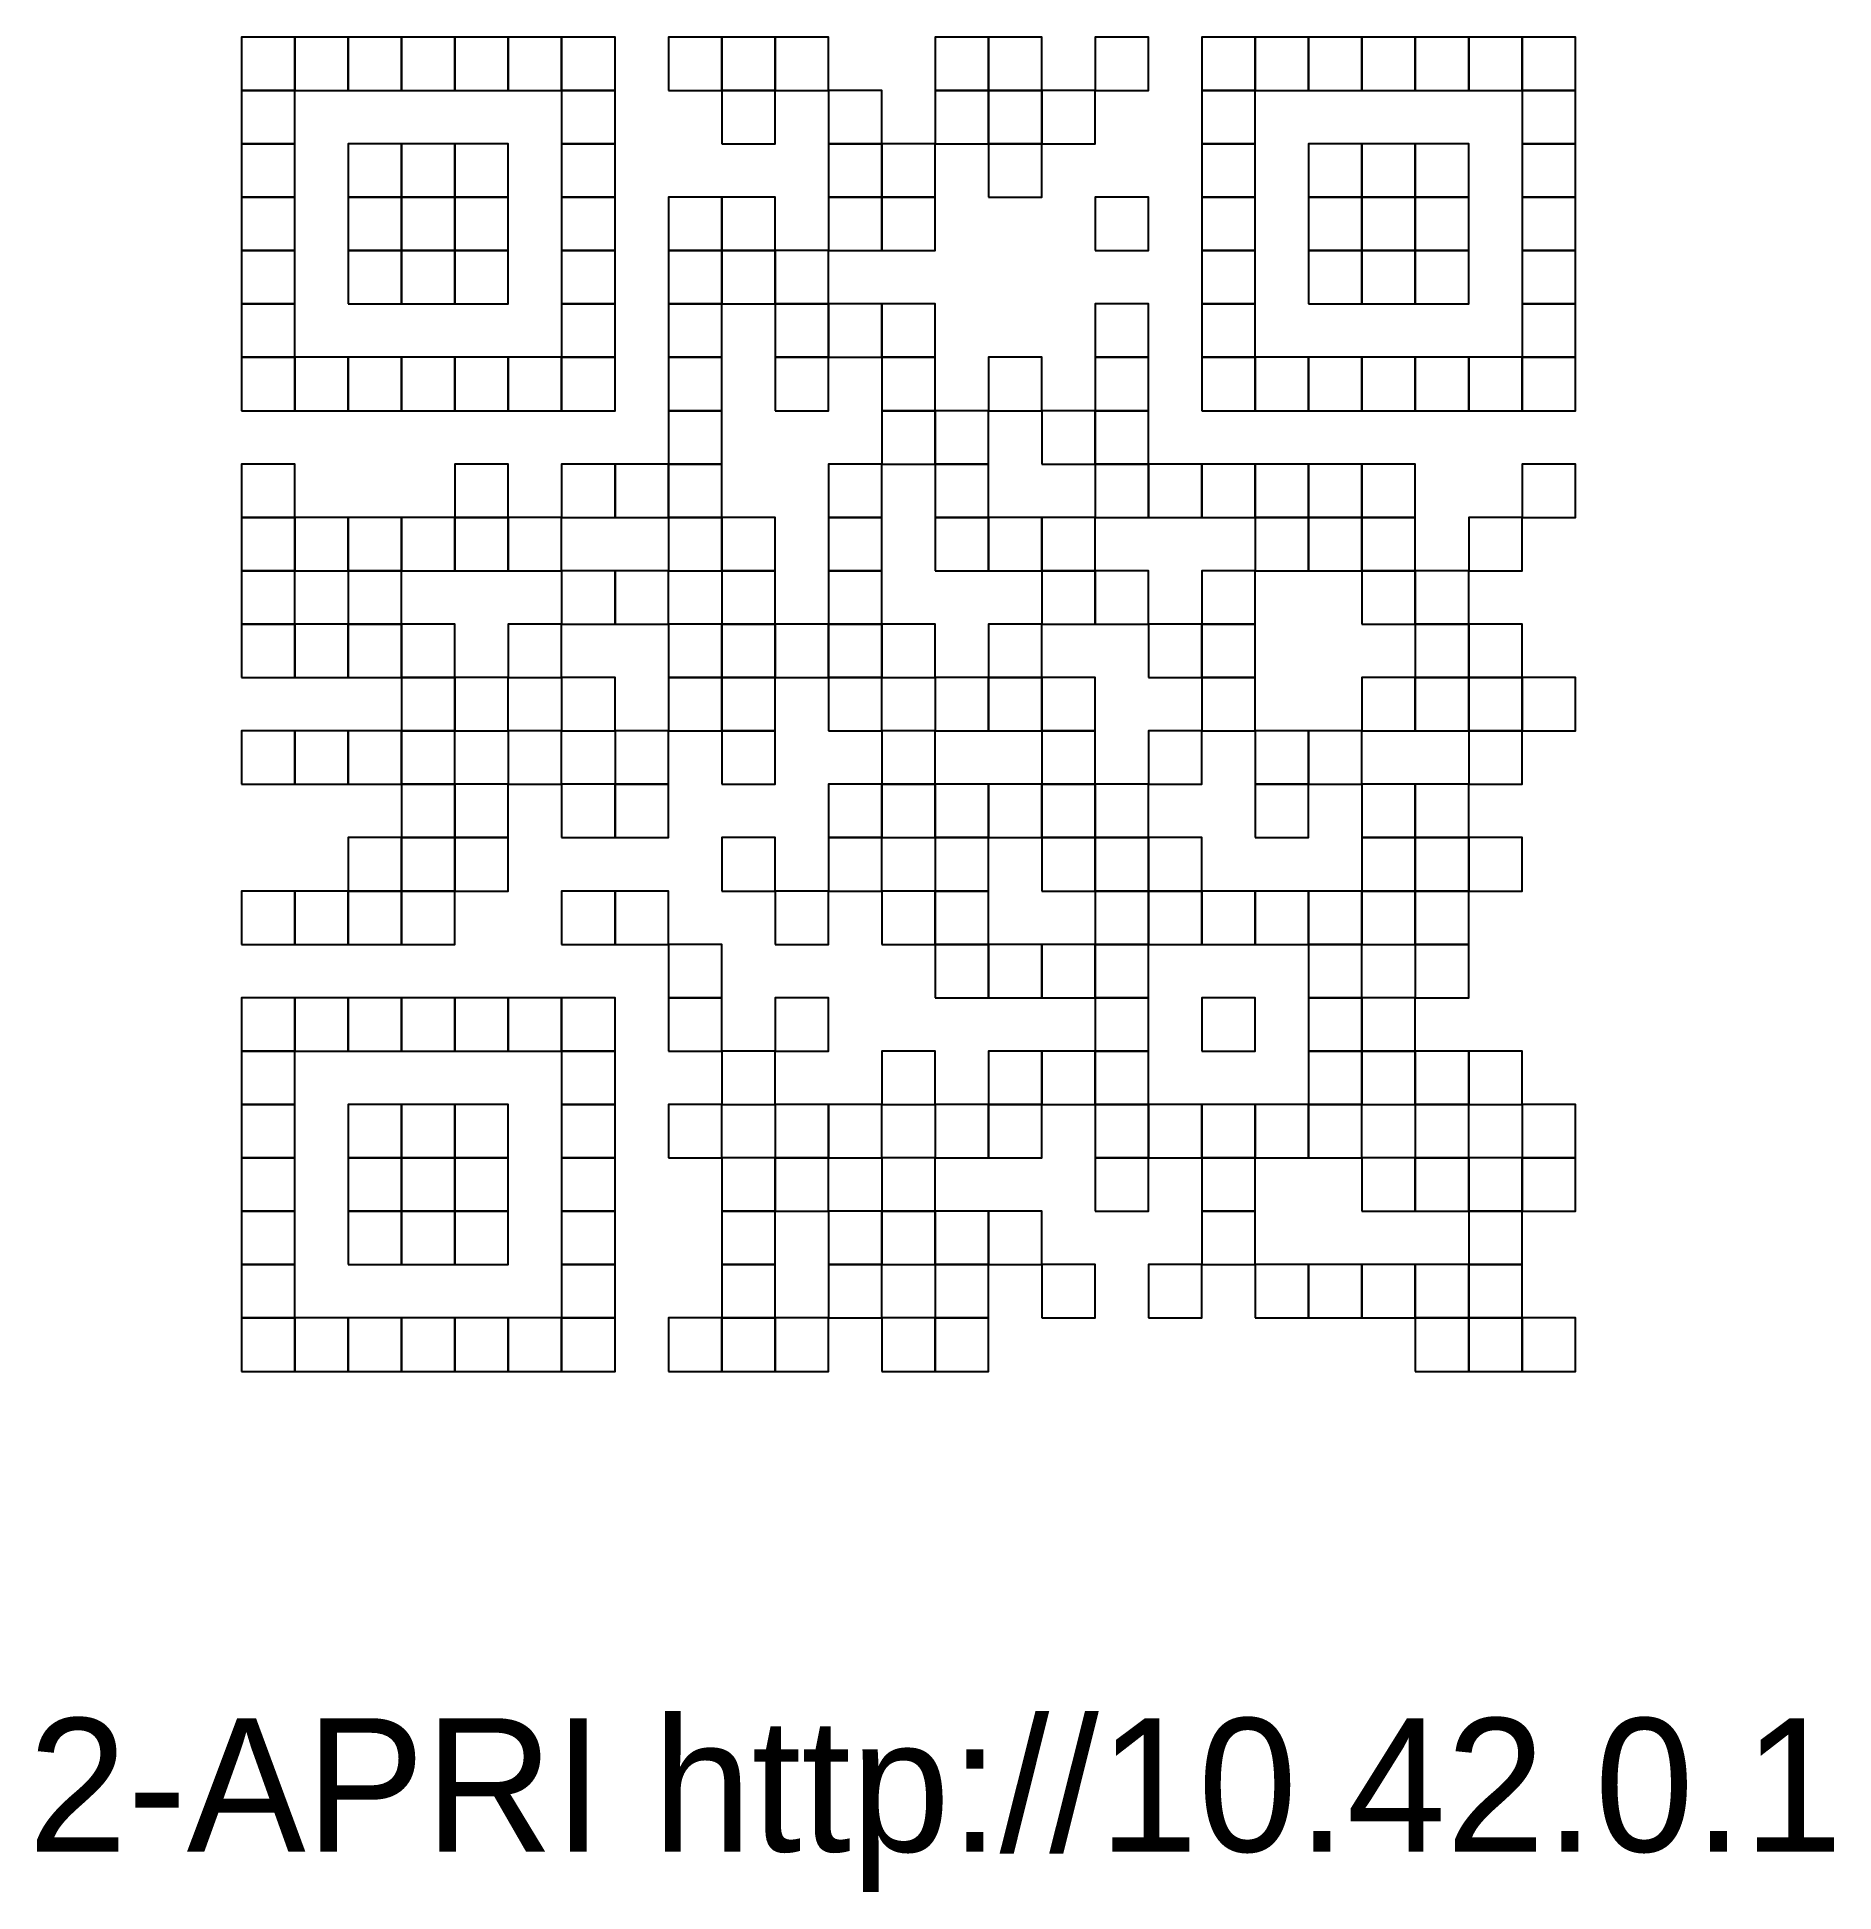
# Model space of a CAD drawing. Header units: metres. Extents: x 0.3 to 67.7, y -11.5 to 58.
import ezdxf

# ---------------------------------------------------------------- set-up
doc = ezdxf.new("R2010")
doc.units = ezdxf.units.M

msp = doc.modelspace()

# ---------------------------------------------------------------- linework, layer by layer
for points in [[(8, 56), (10, 56), (10, 58), (8, 58)], [(10, 56), (12, 56), (12, 58), (10, 58)], [(12, 56), (14, 56), (14, 58), (12, 58)], [(14, 56), (16, 56), (16, 58), (14, 58)], [(16, 56), (18, 56), (18, 58), (16, 58)], [(18, 56), (20, 56), (20, 58), (18, 58)], [(20, 56), (22, 56), (22, 58), (20, 58)], [(24, 56), (26, 56), (26, 58), (24, 58)], [(26, 56), (28, 56), (28, 58), (26, 58)], [(28, 56), (30, 56), (30, 58), (28, 58)], [(34, 56), (36, 56), (36, 58), (34, 58)], [(36, 56), (38, 56), (38, 58), (36, 58)], [(40, 56), (42, 56), (42, 58), (40, 58)], [(44, 56), (46, 56), (46, 58), (44, 58)], [(46, 56), (48, 56), (48, 58), (46, 58)], [(48, 56), (50, 56), (50, 58), (48, 58)], [(50, 56), (52, 56), (52, 58), (50, 58)], [(52, 56), (54, 56), (54, 58), (52, 58)], [(54, 56), (56, 56), (56, 58), (54, 58)], [(56, 56), (58, 56), (58, 58), (56, 58)], [(8, 54), (10, 54), (10, 56), (8, 56)], [(20, 54), (22, 54), (22, 56), (20, 56)], [(26, 54), (28, 54), (28, 56), (26, 56)], [(30, 54), (32, 54), (32, 56), (30, 56)], [(34, 54), (36, 54), (36, 56), (34, 56)], [(36, 54), (38, 54), (38, 56), (36, 56)], [(38, 54), (40, 54), (40, 56), (38, 56)], [(44, 54), (46, 54), (46, 56), (44, 56)], [(56, 54), (58, 54), (58, 56), (56, 56)], [(8, 52), (10, 52), (10, 54), (8, 54)], [(12, 52), (14, 52), (14, 54), (12, 54)], [(14, 52), (16, 52), (16, 54), (14, 54)], [(16, 52), (18, 52), (18, 54), (16, 54)], [(20, 52), (22, 52), (22, 54), (20, 54)], [(30, 52), (32, 52), (32, 54), (30, 54)], [(32, 52), (34, 52), (34, 54), (32, 54)], [(36, 52), (38, 52), (38, 54), (36, 54)], [(44, 52), (46, 52), (46, 54), (44, 54)], [(48, 52), (50, 52), (50, 54), (48, 54)], [(50, 52), (52, 52), (52, 54), (50, 54)], [(52, 52), (54, 52), (54, 54), (52, 54)], [(56, 52), (58, 52), (58, 54), (56, 54)], [(8, 50), (10, 50), (10, 52), (8, 52)], [(12, 50), (14, 50), (14, 52), (12, 52)], [(14, 50), (16, 50), (16, 52), (14, 52)], [(16, 50), (18, 50), (18, 52), (16, 52)], [(20, 50), (22, 50), (22, 52), (20, 52)], [(24, 50), (26, 50), (26, 52), (24, 52)], [(26, 50), (28, 50), (28, 52), (26, 52)], [(30, 50), (32, 50), (32, 52), (30, 52)], [(32, 50), (34, 50), (34, 52), (32, 52)], [(40, 50), (42, 50), (42, 52), (40, 52)], [(44, 50), (46, 50), (46, 52), (44, 52)], [(48, 50), (50, 50), (50, 52), (48, 52)], [(50, 50), (52, 50), (52, 52), (50, 52)], [(52, 50), (54, 50), (54, 52), (52, 52)], [(56, 50), (58, 50), (58, 52), (56, 52)], [(8, 48), (10, 48), (10, 50), (8, 50)], [(12, 48), (14, 48), (14, 50), (12, 50)], [(14, 48), (16, 48), (16, 50), (14, 50)], [(16, 48), (18, 48), (18, 50), (16, 50)], [(20, 48), (22, 48), (22, 50), (20, 50)], [(24, 48), (26, 48), (26, 50), (24, 50)], [(26, 48), (28, 48), (28, 50), (26, 50)], [(28, 48), (30, 48), (30, 50), (28, 50)], [(44, 48), (46, 48), (46, 50), (44, 50)], [(48, 48), (50, 48), (50, 50), (48, 50)], [(50, 48), (52, 48), (52, 50), (50, 50)], [(52, 48), (54, 48), (54, 50), (52, 50)], [(56, 48), (58, 48), (58, 50), (56, 50)], [(8, 46), (10, 46), (10, 48), (8, 48)], [(20, 46), (22, 46), (22, 48), (20, 48)], [(24, 46), (26, 46), (26, 48), (24, 48)], [(28, 46), (30, 46), (30, 48), (28, 48)], [(30, 46), (32, 46), (32, 48), (30, 48)], [(32, 46), (34, 46), (34, 48), (32, 48)], [(40, 46), (42, 46), (42, 48), (40, 48)], [(44, 46), (46, 46), (46, 48), (44, 48)], [(56, 46), (58, 46), (58, 48), (56, 48)], [(8, 44), (10, 44), (10, 46), (8, 46)], [(10, 44), (12, 44), (12, 46), (10, 46)], [(12, 44), (14, 44), (14, 46), (12, 46)], [(14, 44), (16, 44), (16, 46), (14, 46)], [(16, 44), (18, 44), (18, 46), (16, 46)], [(18, 44), (20, 44), (20, 46), (18, 46)], [(20, 44), (22, 44), (22, 46), (20, 46)], [(24, 44), (26, 44), (26, 46), (24, 46)], [(28, 44), (30, 44), (30, 46), (28, 46)], [(32, 44), (34, 44), (34, 46), (32, 46)], [(36, 44), (38, 44), (38, 46), (36, 46)], [(40, 44), (42, 44), (42, 46), (40, 46)], [(44, 44), (46, 44), (46, 46), (44, 46)], [(46, 44), (48, 44), (48, 46), (46, 46)], [(48, 44), (50, 44), (50, 46), (48, 46)], [(50, 44), (52, 44), (52, 46), (50, 46)], [(52, 44), (54, 44), (54, 46), (52, 46)], [(54, 44), (56, 44), (56, 46), (54, 46)], [(56, 44), (58, 44), (58, 46), (56, 46)], [(24, 42), (26, 42), (26, 44), (24, 44)], [(32, 42), (34, 42), (34, 44), (32, 44)], [(34, 42), (36, 42), (36, 44), (34, 44)], [(38, 42), (40, 42), (40, 44), (38, 44)], [(40, 42), (42, 42), (42, 44), (40, 44)], [(8, 40), (10, 40), (10, 42), (8, 42)], [(16, 40), (18, 40), (18, 42), (16, 42)], [(20, 40), (22, 40), (22, 42), (20, 42)], [(22, 40), (24, 40), (24, 42), (22, 42)], [(24, 40), (26, 40), (26, 42), (24, 42)], [(30, 40), (32, 40), (32, 42), (30, 42)], [(34, 40), (36, 40), (36, 42), (34, 42)], [(40, 40), (42, 40), (42, 42), (40, 42)], [(42, 40), (44, 40), (44, 42), (42, 42)], [(44, 40), (46, 40), (46, 42), (44, 42)], [(46, 40), (48, 40), (48, 42), (46, 42)], [(48, 40), (50, 40), (50, 42), (48, 42)], [(50, 40), (52, 40), (52, 42), (50, 42)], [(56, 40), (58, 40), (58, 42), (56, 42)], [(8, 38), (10, 38), (10, 40), (8, 40)], [(10, 38), (12, 38), (12, 40), (10, 40)], [(12, 38), (14, 38), (14, 40), (12, 40)], [(14, 38), (16, 38), (16, 40), (14, 40)], [(16, 38), (18, 38), (18, 40), (16, 40)], [(18, 38), (20, 38), (20, 40), (18, 40)], [(24, 38), (26, 38), (26, 40), (24, 40)], [(26, 38), (28, 38), (28, 40), (26, 40)], [(30, 38), (32, 38), (32, 40), (30, 40)], [(34, 38), (36, 38), (36, 40), (34, 40)], [(36, 38), (38, 38), (38, 40), (36, 40)], [(38, 38), (40, 38), (40, 40), (38, 40)], [(46, 38), (48, 38), (48, 40), (46, 40)], [(48, 38), (50, 38), (50, 40), (48, 40)], [(50, 38), (52, 38), (52, 40), (50, 40)], [(54, 38), (56, 38), (56, 40), (54, 40)], [(8, 36), (10, 36), (10, 38), (8, 38)], [(12, 36), (14, 36), (14, 38), (12, 38)], [(20, 36), (22, 36), (22, 38), (20, 38)], [(22, 36), (24, 36), (24, 38), (22, 38)], [(26, 36), (28, 36), (28, 38), (26, 38)], [(30, 36), (32, 36), (32, 38), (30, 38)], [(38, 36), (40, 36), (40, 38), (38, 38)], [(40, 36), (42, 36), (42, 38), (40, 38)], [(44, 36), (46, 36), (46, 38), (44, 38)], [(50, 36), (52, 36), (52, 38), (50, 38)], [(52, 36), (54, 36), (54, 38), (52, 38)], [(8, 34), (10, 34), (10, 36), (8, 36)], [(10, 34), (12, 34), (12, 36), (10, 36)], [(12, 34), (14, 34), (14, 36), (12, 36)], [(14, 34), (16, 34), (16, 36), (14, 36)], [(18, 34), (20, 34), (20, 36), (18, 36)], [(24, 34), (26, 34), (26, 36), (24, 36)], [(26, 34), (28, 34), (28, 36), (26, 36)], [(28, 34), (30, 34), (30, 36), (28, 36)], [(30, 34), (32, 34), (32, 36), (30, 36)], [(32, 34), (34, 34), (34, 36), (32, 36)], [(36, 34), (38, 34), (38, 36), (36, 36)], [(42, 34), (44, 34), (44, 36), (42, 36)], [(44, 34), (46, 34), (46, 36), (44, 36)], [(52, 34), (54, 34), (54, 36), (52, 36)], [(54, 34), (56, 34), (56, 36), (54, 36)], [(14, 32), (16, 32), (16, 34), (14, 34)], [(16, 32), (18, 32), (18, 34), (16, 34)], [(20, 32), (22, 32), (22, 34), (20, 34)], [(24, 32), (26, 32), (26, 34), (24, 34)], [(26, 32), (28, 32), (28, 34), (26, 34)], [(30, 32), (32, 32), (32, 34), (30, 34)], [(34, 32), (36, 32), (36, 34), (34, 34)], [(36, 32), (38, 32), (38, 34), (36, 34)], [(38, 32), (40, 32), (40, 34), (38, 34)], [(44, 32), (46, 32), (46, 34), (44, 34)], [(50, 32), (52, 32), (52, 34), (50, 34)], [(52, 32), (54, 32), (54, 34), (52, 34)], [(54, 32), (56, 32), (56, 34), (54, 34)], [(56, 32), (58, 32), (58, 34), (56, 34)], [(8, 30), (10, 30), (10, 32), (8, 32)], [(10, 30), (12, 30), (12, 32), (10, 32)], [(12, 30), (14, 30), (14, 32), (12, 32)], [(14, 30), (16, 30), (16, 32), (14, 32)], [(18, 30), (20, 30), (20, 32), (18, 32)], [(22, 30), (24, 30), (24, 32), (22, 32)], [(26, 30), (28, 30), (28, 32), (26, 32)], [(32, 30), (34, 30), (34, 32), (32, 32)], [(38, 30), (40, 30), (40, 32), (38, 32)], [(42, 30), (44, 30), (44, 32), (42, 32)], [(46, 30), (48, 30), (48, 32), (46, 32)], [(48, 30), (50, 30), (50, 32), (48, 32)], [(54, 30), (56, 30), (56, 32), (54, 32)], [(14, 28), (16, 28), (16, 30), (14, 30)], [(16, 28), (18, 28), (18, 30), (16, 30)], [(20, 28), (22, 28), (22, 30), (20, 30)], [(22, 28), (24, 28), (24, 30), (22, 30)], [(30, 28), (32, 28), (32, 30), (30, 30)], [(32, 28), (34, 28), (34, 30), (32, 30)], [(34, 28), (36, 28), (36, 30), (34, 30)], [(36, 28), (38, 28), (38, 30), (36, 30)], [(38, 28), (40, 28), (40, 30), (38, 30)], [(40, 28), (42, 28), (42, 30), (40, 30)], [(46, 28), (48, 28), (48, 30), (46, 30)], [(50, 28), (52, 28), (52, 30), (50, 30)], [(52, 28), (54, 28), (54, 30), (52, 30)], [(12, 26), (14, 26), (14, 28), (12, 28)], [(14, 26), (16, 26), (16, 28), (14, 28)], [(16, 26), (18, 26), (18, 28), (16, 28)], [(26, 26), (28, 26), (28, 28), (26, 28)], [(30, 26), (32, 26), (32, 28), (30, 28)], [(34, 26), (36, 26), (36, 28), (34, 28)], [(38, 26), (40, 26), (40, 28), (38, 28)], [(40, 26), (42, 26), (42, 28), (40, 28)], [(42, 26), (44, 26), (44, 28), (42, 28)], [(50, 26), (52, 26), (52, 28), (50, 28)], [(52, 26), (54, 26), (54, 28), (52, 28)], [(54, 26), (56, 26), (56, 28), (54, 28)], [(8, 24), (10, 24), (10, 26), (8, 26)], [(10, 24), (12, 24), (12, 26), (10, 26)], [(12, 24), (14, 24), (14, 26), (12, 26)], [(14, 24), (16, 24), (16, 26), (14, 26)], [(20, 24), (22, 24), (22, 26), (20, 26)], [(22, 24), (24, 24), (24, 26), (22, 26)], [(28, 24), (30, 24), (30, 26), (28, 26)], [(32, 24), (34, 24), (34, 26), (32, 26)], [(34, 24), (36, 24), (36, 26), (34, 26)], [(40, 24), (42, 24), (42, 26), (40, 26)], [(42, 24), (44, 24), (44, 26), (42, 26)], [(44, 24), (46, 24), (46, 26), (44, 26)], [(46, 24), (48, 24), (48, 26), (46, 26)], [(48, 24), (50, 24), (50, 26), (48, 26)], [(50, 24), (52, 24), (52, 26), (50, 26)], [(52, 24), (54, 24), (54, 26), (52, 26)], [(24, 22), (26, 22), (26, 24), (24, 24)], [(34, 22), (36, 22), (36, 24), (34, 24)], [(36, 22), (38, 22), (38, 24), (36, 24)], [(38, 22), (40, 22), (40, 24), (38, 24)], [(40, 22), (42, 22), (42, 24), (40, 24)], [(48, 22), (50, 22), (50, 24), (48, 24)], [(52, 22), (54, 22), (54, 24), (52, 24)], [(8, 20), (10, 20), (10, 22), (8, 22)], [(10, 20), (12, 20), (12, 22), (10, 22)], [(12, 20), (14, 20), (14, 22), (12, 22)], [(14, 20), (16, 20), (16, 22), (14, 22)], [(16, 20), (18, 20), (18, 22), (16, 22)], [(18, 20), (20, 20), (20, 22), (18, 22)], [(20, 20), (22, 20), (22, 22), (20, 22)], [(24, 20), (26, 20), (26, 22), (24, 22)], [(28, 20), (30, 20), (30, 22), (28, 22)], [(40, 20), (42, 20), (42, 22), (40, 22)], [(44, 20), (46, 20), (46, 22), (44, 22)], [(48, 20), (50, 20), (50, 22), (48, 22)], [(50, 20), (52, 20), (52, 22), (50, 22)], [(8, 18), (10, 18), (10, 20), (8, 20)], [(20, 18), (22, 18), (22, 20), (20, 20)], [(26, 18), (28, 18), (28, 20), (26, 20)], [(32, 18), (34, 18), (34, 20), (32, 20)], [(36, 18), (38, 18), (38, 20), (36, 20)], [(38, 18), (40, 18), (40, 20), (38, 20)], [(40, 18), (42, 18), (42, 20), (40, 20)], [(48, 18), (50, 18), (50, 20), (48, 20)], [(50, 18), (52, 18), (52, 20), (50, 20)], [(52, 18), (54, 18), (54, 20), (52, 20)], [(54, 18), (56, 18), (56, 20), (54, 20)], [(8, 16), (10, 16), (10, 18), (8, 18)], [(12, 16), (14, 16), (14, 18), (12, 18)], [(14, 16), (16, 16), (16, 18), (14, 18)], [(16, 16), (18, 16), (18, 18), (16, 18)], [(20, 16), (22, 16), (22, 18), (20, 18)], [(24, 16), (26, 16), (26, 18), (24, 18)], [(28, 16), (30, 16), (30, 18), (28, 18)], [(30, 16), (32, 16), (32, 18), (30, 18)], [(34, 16), (36, 16), (36, 18), (34, 18)], [(36, 16), (38, 16), (38, 18), (36, 18)], [(40, 16), (42, 16), (42, 18), (40, 18)], [(42, 16), (44, 16), (44, 18), (42, 18)], [(44, 16), (46, 16), (46, 18), (44, 18)], [(46, 16), (48, 16), (48, 18), (46, 18)], [(48, 16), (50, 16), (50, 18), (48, 18)], [(52, 16), (54, 16), (54, 18), (52, 18)], [(56, 16), (58, 16), (58, 18), (56, 18)], [(8, 14), (10, 14), (10, 16), (8, 16)], [(12, 14), (14, 14), (14, 16), (12, 16)], [(14, 14), (16, 14), (16, 16), (14, 16)], [(16, 14), (18, 14), (18, 16), (16, 16)], [(20, 14), (22, 14), (22, 16), (20, 16)], [(26, 14), (28, 14), (28, 16), (26, 16)], [(28, 14), (30, 14), (30, 16), (28, 16)], [(32, 14), (34, 14), (34, 16), (32, 16)], [(40, 14), (42, 14), (42, 16), (40, 16)], [(44, 14), (46, 14), (46, 16), (44, 16)], [(50, 14), (52, 14), (52, 16), (50, 16)], [(52, 14), (54, 14), (54, 16), (52, 16)], [(54, 14), (56, 14), (56, 16), (54, 16)], [(56, 14), (58, 14), (58, 16), (56, 16)], [(8, 12), (10, 12), (10, 14), (8, 14)], [(12, 12), (14, 12), (14, 14), (12, 14)], [(14, 12), (16, 12), (16, 14), (14, 14)], [(16, 12), (18, 12), (18, 14), (16, 14)], [(20, 12), (22, 12), (22, 14), (20, 14)], [(26, 12), (28, 12), (28, 14), (26, 14)], [(30, 12), (32, 12), (32, 14), (30, 14)], [(32, 12), (34, 12), (34, 14), (32, 14)], [(34, 12), (36, 12), (36, 14), (34, 14)], [(36, 12), (38, 12), (38, 14), (36, 14)], [(44, 12), (46, 12), (46, 14), (44, 14)], [(54, 12), (56, 12), (56, 14), (54, 14)], [(8, 10), (10, 10), (10, 12), (8, 12)], [(20, 10), (22, 10), (22, 12), (20, 12)], [(26, 10), (28, 10), (28, 12), (26, 12)], [(30, 10), (32, 10), (32, 12), (30, 12)], [(34, 10), (36, 10), (36, 12), (34, 12)], [(38, 10), (40, 10), (40, 12), (38, 12)], [(42, 10), (44, 10), (44, 12), (42, 12)], [(46, 10), (48, 10), (48, 12), (46, 12)], [(48, 10), (50, 10), (50, 12), (48, 12)], [(50, 10), (52, 10), (52, 12), (50, 12)], [(52, 10), (54, 10), (54, 12), (52, 12)], [(54, 10), (56, 10), (56, 12), (54, 12)], [(8, 8), (10, 8), (10, 10), (8, 10)], [(10, 8), (12, 8), (12, 10), (10, 10)], [(12, 8), (14, 8), (14, 10), (12, 10)], [(14, 8), (16, 8), (16, 10), (14, 10)], [(16, 8), (18, 8), (18, 10), (16, 10)], [(18, 8), (20, 8), (20, 10), (18, 10)], [(20, 8), (22, 8), (22, 10), (20, 10)], [(24, 8), (26, 8), (26, 10), (24, 10)], [(26, 8), (28, 8), (28, 10), (26, 10)], [(28, 8), (30, 8), (30, 10), (28, 10)], [(32, 8), (34, 8), (34, 10), (32, 10)], [(34, 8), (36, 8), (36, 10), (34, 10)], [(52, 8), (54, 8), (54, 10), (52, 10)], [(54, 8), (56, 8), (56, 10), (54, 10)], [(56, 8), (58, 8), (58, 10), (56, 10)]]:
    msp.add_lwpolyline(points, close=True)

# ---------------------------------------------------------------- texts
msp.add_text('2-APRI http://10.42.0.1', height=5).set_placement((0, -10))

doc.saveas('drawing.dxf')
